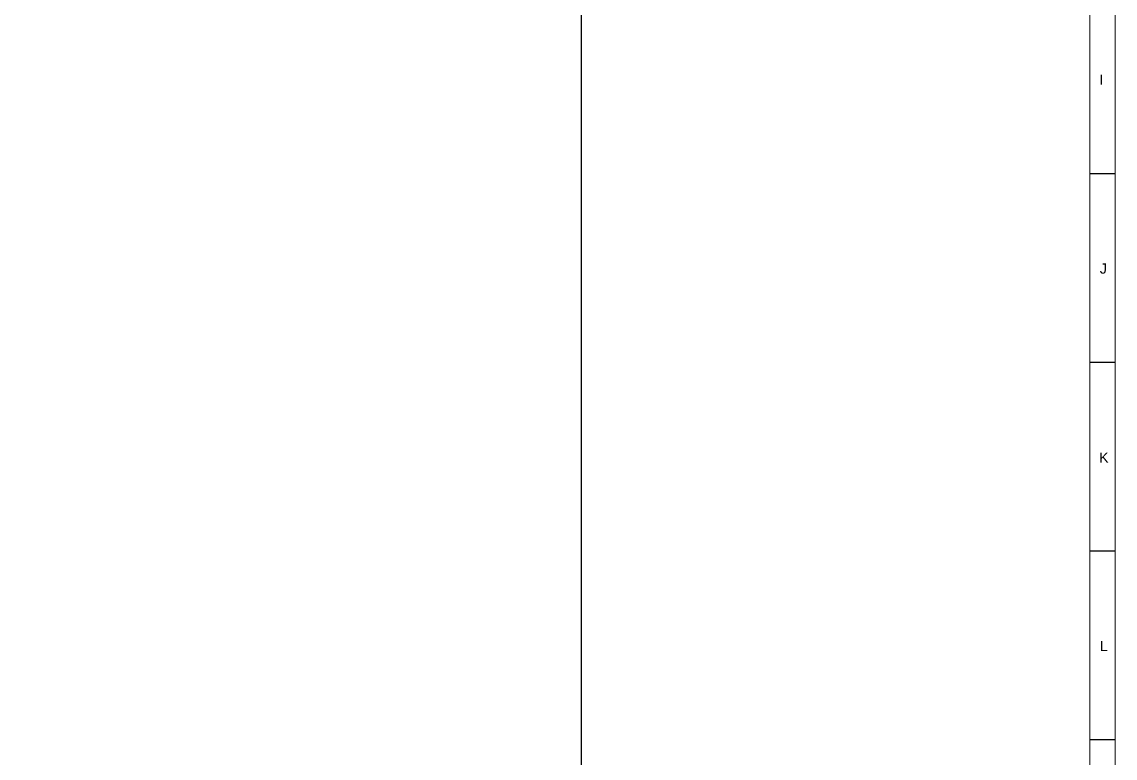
# Model space of a CAD drawing. Header units: inches. Extents: x 21 to 120937, y -15239 to 12027.
# Drawn here: x 41200.98 to 41209.45, y 12008.88 to 12014.59 of the extents above; entities that cross this region are included whole.
import ezdxf

# ---------------------------------------------------------------- set-up
doc = ezdxf.new("R2010")
doc.units = ezdxf.units.IN
doc.header["$MEASUREMENT"] = 0
doc.styles.get("Standard").update_dxf_attribs({"font": 'arial.ttf'})

# ---------------------------------------------------------------- blocks, each defined once
blk = doc.blocks.new('240A1')
at = {"lineweight": -3}
blk.add_line((1046010.97, 286362.35), (1046010.97, 286835.35), dxfattribs=at)
at = {"color": 0, "lineweight": -3}
for p, q in [((1046110.97, 286506.22), (1046115.97, 286506.22)), ((1046110.97, 286469.1), (1046115.97, 286469.1)), ((1046110.97, 286431.97), (1046115.97, 286431.97)), ((1046110.97, 286394.85), (1046115.97, 286394.85))]:
    blk.add_line(p, q, dxfattribs=at)
at = {"color": 5, "lineweight": 15}
blk.add_lwpolyline([(1045274.97, 286840.35), (1046115.97, 286840.35), (1046115.97, 286246.35), (1045274.97, 286246.35)], close=True, dxfattribs=at)
at = {"color": 0, "lineweight": 9}
blk.add_lwpolyline([(1045279.97, 286835.35), (1046110.97, 286835.35), (1046110.97, 286251.35), (1045279.97, 286251.35)], close=True, dxfattribs=at)
at = {"lineweight": -3, "char_height": 2, "attachment_point": 1}
for s, insert in [('I', (1046112.85, 286525.7)), ('J', (1046112.95, 286488.53)), ('K', (1046112.82, 286451.34)), ('L', (1046112.95, 286414.26))]:
    blk.add_mtext_dynamic_manual_height_columns(s, width=2, gutter_width=1, heights=[0], dxfattribs=dict(at, insert=insert))

msp = doc.modelspace()

# ---------------------------------------------------------------- block references
at = {"xscale": 0.03937007874015748, "yscale": 0.03937007874015748, "zscale": 0.03937007874015748}
msp.add_blockref('240A1', (23.7791, 733.6406), dxfattribs=at)

doc.saveas('drawing.dxf')
